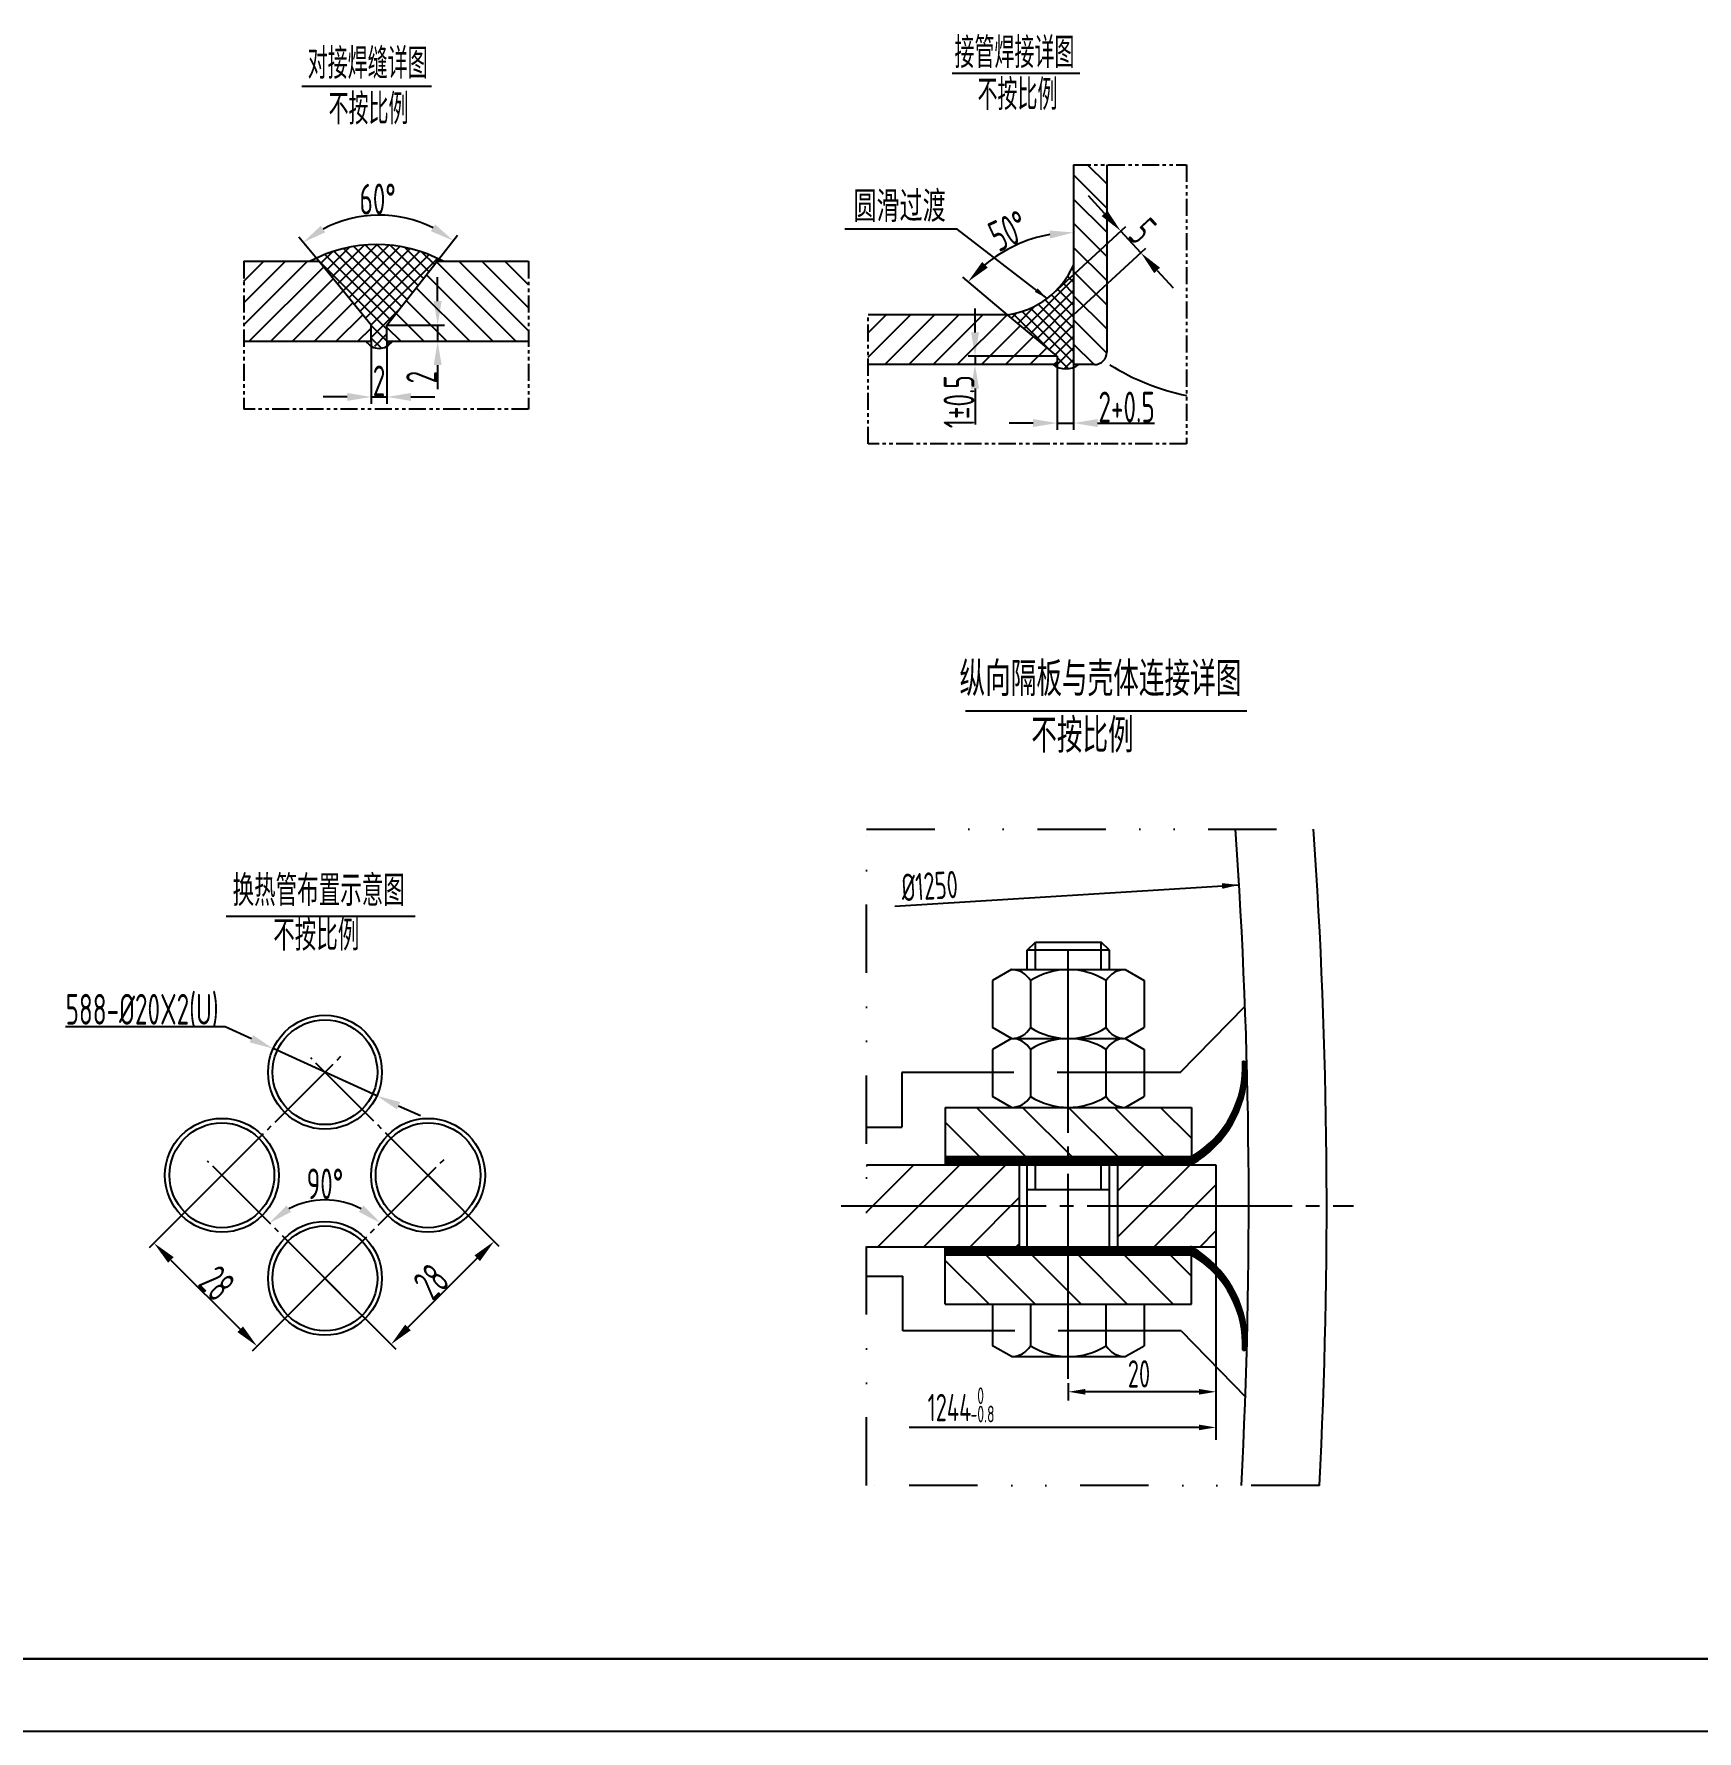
# Model space of a CAD drawing. Header units: millimetres. Extents: x 46644 to 124135, y -32003 to -3110.
# Drawn here: x 58537 to 62187, y -12051 to -8325 of the extents above; entities that cross this region are included whole.
import ezdxf

# ---------------------------------------------------------------- set-up
doc = ezdxf.new("R2010")
doc.units = ezdxf.units.MM
doc.header["$LTSCALE"] = 6
for name, pattern in [('CENTER', [18, 15, -1, 1, -1]), ('CONTINOUS', [0]), ('DASHDOT-M', [36, 30, -3, 0, -3]), ('DASHED2', [9.525, 6.35, -3.175]), ('DIVIDE', [1.25, 0.5, -0.25, 0, -0.25, 0, -0.25]), ('PHANTOM', [2.5, 1.25, -0.25, 0.25, -0.25, 0.25, -0.25])]:
    doc.linetypes.add(name, pattern=pattern)
for name, color, linetype in [('0_OL', 4, 'Continuous'), ('1_hat', 52, 'Continuous'), ('4_cen', 1, 'CENTER'), ('5', 5, 'PHANTOM'), ('5_div', 5, 'Continuous'), ('7', 7, 'Continuous'), ('7_dim', 3, 'Continuous'), ('Center Line', 7, 'CENTER'), ('Dimension Line', 2, 'Continuous'), ('Divide Line', 7, 'DIVIDE'), ('Quote', 2, 'DASHDOT-M'), ('Slender Real Line', 30, 'Continuous'), ('图层4', 1, 'DASHED2'), ('粗实线', 4, 'Continuous')]:
    doc.layers.add(name, color=color, linetype=linetype)
doc.styles.add('HZ', font='ascii.shx', dxfattribs={"width": 0.7, "bigfont": 'hztxt.shx'})
doc.styles.add('HZJ', font='ascii.shx', dxfattribs={"width": 0.7, "bigfont": 'hztxt.shx'})
doc.dimstyles.new('15.1', dxfattribs={"dimscale": 15, "dimtxt": 4.5, "dimasz": 3.5, "dimexe": 1, "dimexo": 0, "dimgap": 0.1, "dimtad": 1, "dimzin": 9, "dimdsep": 46, "dimtxsty": 'HZ', "dimcen": 0, "dimclrd": 256, "dimclre": 256, "dimclrt": 256, "dimadec": 0, "dimazin": 0, "dimtfac": 1, "dimtmove": 1, "dimatfit": 1, "dimfxl": 0, "dimarcsym": 0})
doc.dimstyles.new('6.1', dxfattribs={"dimscale": 10, "dimtxt": 4.5, "dimasz": 3, "dimexe": 1, "dimexo": 0, "dimgap": 0.5, "dimtad": 1, "dimzin": 9, "dimdsep": 46, "dimtxsty": 'HZ', "dimcen": 0, "dimclrd": 256, "dimclre": 256, "dimclrt": 256, "dimadec": 0, "dimazin": 0, "dimtfac": 1, "dimtmove": 0, "dimatfit": 1, "dimfxl": 0, "dimarcsym": 0})

# ---------------------------------------------------------------- blocks, each defined once
blk = doc.blocks.new('*D88')
at = {"layer": '7_dim', "lineweight": -2}
for p, q in [((59161.7, -8823.9), (59118, -8770.6)), ((59421.3, -8823.9), (59466.2, -8766.7))]:
    blk.add_line(p, q, dxfattribs=at)
blk.add_arc((59294.5, -8985.5), 263.1, 63.3283, 117.9573, dxfattribs=at)
at = {"layer": '7_dim'}
for points in [[(59176, -8760.4), (59166.3, -8745.8), (59127.5, -8782.2)], [(59417.3, -8743), (59407.9, -8757.8), (59456.9, -8778.5)]]:
    blk.add_solid(points, dxfattribs=at)
at = {"layer": 'Defpoints', "color": 0}
for p in [(59350.4, -8728.4), (59161.7, -8823.9), (59421.3, -8823.9), (59276.7, -8963.8), (59311.5, -8963.8)]:
    blk.add_point(p, dxfattribs=at)
at = {"layer": '7_dim', "insert": (59291.1, -8687.2), "char_height": 67.5, "attachment_point": 5, "rotation": 0.6428, "style": 'HZ'}
blk.add_mtext('60%%D', dxfattribs=at)
blk = doc.blocks.new('*D89')
at = {"layer": '7_dim', "lineweight": -2}
for p, q in [((59276.7, -8999.4), (59276.7, -9136.7)), ((59311.5, -8999.4), (59311.5, -9136.7)), ((59224.2, -9121.7), (59171.7, -9121.7)), ((59276.7, -9121.7), (59311.5, -9121.7)), ((59364, -9121.7), (59416.5, -9121.7))]:
    blk.add_line(p, q, dxfattribs=at)
at = {"layer": '7_dim'}
for points in [[(59224.2, -9112.9), (59224.2, -9130.4), (59276.7, -9121.7)], [(59364, -9112.9), (59364, -9130.4), (59311.5, -9121.7)]]:
    blk.add_solid(points, dxfattribs=at)
at = {"layer": 'Defpoints', "color": 0}
for p in [(59276.7, -8999.4), (59311.5, -8999.4), (59311.5, -9121.7)]:
    blk.add_point(p, dxfattribs=at)
at = {"layer": '7_dim', "insert": (59294.1, -9086.4), "char_height": 67.5, "attachment_point": 5, "style": 'HZ'}
blk.add_mtext('2', dxfattribs=at)
blk = doc.blocks.new('*D90')
at = {"layer": '7_dim', "lineweight": -2}
for p, q in [((59422.7, -8911.3), (59422.7, -8858.8)), ((59311.5, -8963.8), (59437.7, -8963.8)), ((59422.7, -8963.8), (59422.7, -8999.4)), ((59318.1, -8999.4), (59437.7, -8999.4)), ((59422.7, -9051.9), (59422.7, -9104.4))]:
    blk.add_line(p, q, dxfattribs=at)
at = {"layer": '7_dim'}
for points in [[(59414, -8911.3), (59431.5, -8911.3), (59422.7, -8963.8)], [(59414, -9051.9), (59431.5, -9051.9), (59422.7, -8999.4)]]:
    blk.add_solid(points, dxfattribs=at)
at = {"layer": 'Defpoints', "color": 0}
for p in [(59311.5, -8963.8), (59318.1, -8999.4), (59422.7, -8999.4)]:
    blk.add_point(p, dxfattribs=at)
at = {"layer": '7_dim', "insert": (59387.5, -9078.2), "char_height": 67.5, "attachment_point": 5, "rotation": 90, "style": 'HZ'}
blk.add_mtext('2', dxfattribs=at)
blk = doc.blocks.new('*D91')
at = {"layer": '7_dim', "lineweight": -2}
for p, q in [((60782, -9050.7), (60782, -9194)), ((60818.5, -9050.7), (60818.5, -9194)), ((60729.5, -9179), (60677, -9179)), ((60782, -9179), (60818.5, -9179)), ((60871, -9179), (60923.5, -9179))]:
    blk.add_line(p, q, dxfattribs=at)
at = {"layer": '7_dim'}
for points in [[(60729.5, -9170.3), (60729.5, -9187.8), (60782, -9179)], [(60871, -9170.3), (60871, -9187.8), (60818.5, -9179)]]:
    blk.add_solid(points, dxfattribs=at)
at = {"layer": 'Defpoints', "color": 0}
for p in [(60782, -9050.7), (60818.5, -9050.7), (60818.5, -9179)]:
    blk.add_point(p, dxfattribs=at)
at = {"layer": '7_dim', "insert": (60934.7, -9143.8), "char_height": 67.5, "attachment_point": 5, "style": 'HZ'}
blk.add_mtext('2+0.5', dxfattribs=at)
blk = doc.blocks.new('*D92')
at = {"layer": '7_dim', "lineweight": -2}
for p, q in [((60602, -8980), (60602, -8927.5)), ((60782, -9032.5), (60587, -9032.5)), ((60782, -9050.7), (60587, -9050.7)), ((60602, -9032.5), (60602, -9050.7)), ((60602, -9103.2), (60602, -9155.7))]:
    blk.add_line(p, q, dxfattribs=at)
at = {"layer": '7_dim'}
for points in [[(60593.3, -8980), (60610.8, -8980), (60602, -9032.5)], [(60593.3, -9103.2), (60610.8, -9103.2), (60602, -9050.7)]]:
    blk.add_solid(points, dxfattribs=at)
at = {"layer": 'Defpoints', "color": 0}
for p in [(60602, -9050.7), (60782, -9032.5), (60782, -9050.7)]:
    blk.add_point(p, dxfattribs=at)
at = {"layer": '7_dim', "insert": (60566.8, -9132.1), "char_height": 67.5, "attachment_point": 5, "rotation": 90, "style": 'HZ'}
blk.add_mtext('1%%P0.5', dxfattribs=at)
blk = doc.blocks.new('*D93')
at = {"layer": '7_dim', "lineweight": -2}
blk.add_line((60673.4, -8941.4), (60575.3, -8859), dxfattribs=at)
blk.add_arc((60818.5, -9063.1), 302.5, 99.957, 130.043, dxfattribs=at)
at = {"layer": '7_dim'}
for points in [[(60765.4, -8756.4), (60767, -8773.9), (60818.5, -8760.6)], [(60630.1, -8837.7), (60617.7, -8825.3), (60586.8, -8868.6)]]:
    blk.add_solid(points, dxfattribs=at)
at = {"layer": 'Defpoints', "color": 0}
for p in [(60818.5, -8611.8), (60731.7, -8773.3), (60673.4, -8941.4), (60782, -9032.5), (60818.5, -9050.7)]:
    blk.add_point(p, dxfattribs=at)
at = {"layer": '7_dim', "insert": (60675.8, -8757), "char_height": 67.5, "attachment_point": 5, "rotation": 25, "style": 'HZ'}
blk.add_mtext('50°', dxfattribs=at)
blk = doc.blocks.new('*D94')
at = {"layer": '7_dim', "lineweight": -2}
for p, q in [((60886.3, -8718.8), (60850.7, -8680.2)), ((60774.3, -8893.5), (60932.9, -8747.2)), ((60966.1, -8805.3), (60921.9, -8757.4)), ((60818.5, -8941.4), (60977.1, -8795.1)), ((61001.6, -8843.9), (61037.2, -8882.4))]:
    blk.add_line(p, q, dxfattribs=at)
at = {"layer": '7_dim'}
for points in [[(60892.7, -8712.9), (60879.9, -8724.7), (60921.9, -8757.4)], [(61008.1, -8837.9), (60995.2, -8849.8), (60966.1, -8805.3)]]:
    blk.add_solid(points, dxfattribs=at)
at = {"layer": 'Defpoints', "color": 0}
for p in [(60921.9, -8757.4), (60774.3, -8893.5), (60818.5, -8941.4)]:
    blk.add_point(p, dxfattribs=at)
at = {"layer": '7_dim', "insert": (60969.9, -8757.4), "char_height": 67.5, "attachment_point": 5, "rotation": 312.6874, "style": 'HZ'}
blk.add_mtext('5', dxfattribs=at)
blk = doc.blocks.new('*D320')
at = {"layer": '7_dim', "lineweight": -2}
blk.add_arc((59175.4, -11056.8), 172.3, 62.5312, 117.4688, dxfattribs=at)
at = {"layer": '7_dim'}
for points in [[(59101.2, -10911), (59090.8, -10896.9), (59053.6, -10935)], [(59260.1, -10896.9), (59249.7, -10911), (59297.2, -10935)]]:
    blk.add_solid(points, dxfattribs=at)
at = {"layer": 'Defpoints', "color": 0}
for p in [(58917.9, -10799.2), (59438.9, -10793.3), (59220, -10890.4), (59139.7, -11092.5), (59209.3, -11090.6)]:
    blk.add_point(p, dxfattribs=at)
at = {"layer": '7_dim', "insert": (59175.4, -10849.3), "char_height": 67.5, "attachment_point": 5, "style": 'HZ'}
blk.add_mtext('90°', dxfattribs=at)
blk = doc.blocks.new('*D71')
at = {"layer": '7_dim', "lineweight": -2}
for p, q in [((59401.7, -10830.5), (59557.3, -10986.1)), ((59509.6, -11012.6), (59357.5, -11164.6)), ((59175.4, -11056.8), (59331, -11212.3))]:
    blk.add_line(p, q, dxfattribs=at)
at = {"layer": '7_dim'}
for points in [[(59503.4, -11006.4), (59515.7, -11018.8), (59546.7, -10975.5)], [(59351.3, -11158.4), (59363.7, -11170.8), (59320.4, -11201.7)]]:
    blk.add_solid(points, dxfattribs=at)
at = {"layer": 'Defpoints', "color": 0}
for p in [(59401.7, -10830.5), (59175.4, -11056.8), (59320.4, -11201.7)]:
    blk.add_point(p, dxfattribs=at)
at = {"layer": '7_dim', "insert": (59408.6, -11063.7), "char_height": 67.5, "attachment_point": 5, "rotation": 45, "style": 'HZ'}
blk.add_mtext('28', dxfattribs=at)
blk = doc.blocks.new('*D72')
at = {"layer": '7_dim', "lineweight": -2}
for p, q in [((58949.2, -10830.5), (58789.6, -10990)), ((58837.4, -11016.5), (58989.4, -11168.6)), ((59175.4, -11056.8), (59015.9, -11216.3))]:
    blk.add_line(p, q, dxfattribs=at)
at = {"layer": '7_dim'}
for points in [[(58843.6, -11010.3), (58831.2, -11022.7), (58800.2, -10979.4)], [(58995.6, -11162.4), (58983.2, -11174.7), (59026.5, -11205.7)]]:
    blk.add_solid(points, dxfattribs=at)
at = {"layer": 'Defpoints', "color": 0}
for p in [(58949.2, -10830.5), (59175.4, -11056.8), (59026.5, -11205.7)]:
    blk.add_point(p, dxfattribs=at)
at = {"layer": '7_dim', "insert": (58938.3, -11067.6), "char_height": 67.5, "attachment_point": 5, "rotation": 315, "style": 'HZ'}
blk.add_mtext('28', dxfattribs=at)

msp = doc.modelspace()

# ---------------------------------------------------------------- hatches: boundary and pattern name
at = {"layer": '1_hat'}
h = msp.add_hatch(dxfattribs=at)
h.set_pattern_fill('ANSI31', color=256, scale=300, angle=90, style=0)
h.set_pattern_definition([(135, (41594.995, -103166.595), (-26.516504, -26.516504), [])])
edge = h.paths.add_edge_path()
edge.add_line((60891.396, -8611.789), (60818.496, -8611.789))
edge.add_line((60818.496, -8611.789), (60818.496, -9050.712))
edge.add_line((60818.496, -9050.712), (60864.058, -9050.712))
edge.add_arc((60864.058, -9023.375), 27.338, 270, 360)
edge.add_line((60891.396, -9023.375), (60891.396, -8611.789))
h = msp.add_hatch(dxfattribs=at)
h.set_pattern_fill('ANSI37', color=256, scale=6.075, style=0)
h.set_pattern_definition([(45, (48487.658, -4531.793), (-13.638764, 13.638764), []), (135, (48487.658, -4531.793), (-13.638764, -13.638764), [])])
edge = h.paths.add_edge_path()
edge.add_arc((59288.853, -9093.91), 306.959, 61.596201, 118.403799)
edge.add_line((59142.838, -8823.903), (59161.735, -8823.903))
edge.add_line((59161.735, -8823.903), (59276.676, -8963.778))
edge.add_line((59276.676, -8963.778), (59276.676, -8999.434))
edge.add_line((59276.676, -8999.434), (59274.454, -8999.434))
edge.add_line((59274.454, -8999.434), (59289.914, -9014.893))
edge.add_arc((59294.288, -8981.972), 33.211, 262.431779, 328.277877)
edge.add_line((59322.537, -8999.434), (59311.503, -8999.434))
edge.add_line((59311.503, -8999.434), (59311.503, -8963.778))
edge.add_line((59311.503, -8963.778), (59421.28, -8823.903))
edge.add_line((59421.28, -8823.903), (59434.868, -8823.903))
h = msp.add_hatch(dxfattribs=at)
h.set_pattern_fill('ANSI31', color=256, scale=270, style=0)
h.set_pattern_definition([(45, (42042.322, -91833.122), (-23.864854, 23.864854), [])])
h.paths.add_polyline_path([(59276.676, -8999.434), (59276.676, -8963.778), (59161.735, -8823.903), (58997.59, -8823.903), (58997.59, -8999.434)])
h = msp.add_hatch(dxfattribs=at)
h.set_pattern_fill('ANSI31', color=256, scale=11.25, angle=90, style=0)
h.set_pattern_definition([(135, (-5047.875, -20683.796), (-25.25697, -25.25697), [])])
h.paths.add_polyline_path([(59622.08, -8999.434), (59622.08, -8823.903), (59421.28, -8823.903), (59311.503, -8963.778), (59311.503, -8999.434)])
at = {"layer": '7_dim'}
h = msp.add_hatch(dxfattribs=at)
h.set_pattern_fill('ANSI37', color=256, scale=5.625, style=0)
h.set_pattern_definition([(45, (6007.34, -34653.552), (-12.628485, 12.628485), []), (135, (6007.34, -34653.552), (-12.628485, -12.628485), [])])
edge = h.paths.add_edge_path()
edge.add_arc((60647.111, -8755.552), 187.667, 278.067251, 335.956972)
edge.add_line((60818.496, -8832.012), (60818.496, -9050.712))
edge.add_line((60818.496, -9050.712), (60829.76, -9050.712))
edge.add_arc((60801.163, -9009.461), 50.194, 235.269602, 304.730398, ccw=False)
edge.add_line((60772.567, -9050.712), (60782.046, -9050.712))
edge.add_line((60782.046, -9050.712), (60782.046, -9032.487))
edge.add_line((60782.046, -9032.487), (60673.447, -8941.362))
h = msp.add_hatch(dxfattribs=at)
h.set_pattern_fill('ANSI31', color=256, scale=300, style=0)
h.set_pattern_definition([(45, (41594.995, -103166.595), (-26.516504, 26.516504), [])])
h.paths.add_polyline_path([(60367.383, -8941.362), (60367.383, -9050.712), (60782.046, -9050.712), (60782.046, -9032.487), (60673.447, -8941.362)])
at = {"layer": 'Slender Real Line'}
h = msp.add_hatch(dxfattribs=at)
h.set_pattern_fill('ANSI31', color=256, scale=22.5, angle=90, style=0)
h.set_pattern_definition([(135, (-451561.384, 43929.72), (-50.513941, -50.513941), [])])
h.paths.add_polyline_path([(61076.793, -10681.39), (60806.793, -10681.39), (60806.793, -10789.39), (61074.37, -10789.39, 0.06827414), (61076.793, -10789.058)])
h.paths.add_polyline_path([(60806.793, -10681.39), (60682.086, -10681.39), (60536.793, -10681.39), (60536.793, -10789.39), (60806.793, -10789.39)])
h.paths.add_polyline_path([(60806.793, -11005.39), (60536.793, -11005.39), (60536.793, -11113.39), (60806.793, -11113.39)])
h.paths.add_polyline_path([(61076.793, -11005.723, 0.06827414), (61074.37, -11005.39), (60806.793, -11005.39), (60806.793, -11113.39), (61076.793, -11113.39)])
h = msp.add_hatch(dxfattribs=at)
h.set_pattern_fill('ANSI31', color=256, scale=22.5, style=0)
h.set_pattern_definition([(45, (-451561.384, 43929.72), (-50.513941, 50.513941), [])])
h.paths.add_polyline_path([(60698.793, -10807.39), (60363.592, -10807.39), (60363.592, -10897.39), (60698.793, -10897.39)])
h.paths.add_polyline_path([(60698.793, -10897.39), (60363.592, -10897.39), (60363.592, -10987.39), (60698.793, -10987.39)])
h.paths.add_polyline_path([(61130.793, -10807.39), (60914.793, -10807.39), (60914.793, -10897.39), (61130.793, -10897.39)])
h.paths.add_polyline_path([(61130.793, -10897.39), (60914.793, -10897.39), (60914.793, -10987.39), (61130.793, -10987.39)])

# ---------------------------------------------------------------- linework, layer by layer
for p, q in [((61189.512, -10580.045), (61191.315, -10580.298)), ((61191.315, -10580.298), (61193.117, -10580.551)), ((61193.117, -10580.551), (61194.919, -10580.805)), ((61194.919, -10580.805), (61198.523, -10581.311)), ((60682.086, -10681.39), (60931.501, -10681.39)), ((60682.086, -10681.39), (60931.501, -10681.39)), ((60536.793, -10789.39), (60536.793, -10807.39)), ((60698.793, -10807.39), (60698.793, -10987.39)), ((60716.793, -10987.39), (60716.793, -10807.39)), ((60896.793, -10987.39), (60896.793, -10807.39)), ((60914.793, -10807.39), (60914.793, -10987.39)), ((60716.793, -10861.39), (60896.793, -10861.39)), ((60536.793, -11005.39), (60536.793, -10987.39)), ((61189.512, -11214.735), (61191.315, -11214.482)), ((61191.315, -11214.482), (61193.117, -11214.229)), ((61193.117, -11214.229), (61194.919, -11213.976)), ((61194.919, -11213.976), (61198.523, -11213.469))]:
    msp.add_line(p, q)
at = {"color": 4, "linetype": 'Continuous'}
for p, q in [((55647.624, -11891.925), (67744.181, -11891.925)), ((67743.922, -11891.93), (55658.712, -11891.93))]:
    msp.add_line(p, q, dxfattribs=at)
at = {"color": 7, "linetype": 'CONTINOUS', "ltscale": 10}
msp.add_line((55285.84, -12050.633), (67894.34, -12050.633), dxfattribs=at)
for centre, end in [((61074.37, -10780.39), 300.46305), ((61074.37, -10783.99), 300.452834), ((61074.371, -10787.59), 300.442945), ((61074.371, -10791.19), 300.433367), ((61074.371, -10794.79), 300.424086), ((61074.353, -10798.39), 300.409764)]:
    msp.add_arc(centre, 9, 270, end)
at = {"layer": '0_OL'}
for p, q in [((60552.123, -8410.725), (60831.678, -8410.725)), ((59124.62, -8439.56), (59409.365, -8439.56)), ((60818.496, -8611.789), (60818.496, -9050.712)), ((60891.396, -8611.789), (60891.396, -9023.375)), ((58997.59, -8823.903), (59161.735, -8823.903)), ((59276.676, -8963.778), (59161.735, -8823.903)), ((59311.503, -8963.778), (59421.28, -8823.903)), ((59421.28, -8823.903), (59622.08, -8823.903)), ((60673.447, -8941.362), (60367.383, -8941.362)), ((60782.046, -9032.487), (60673.447, -8941.362)), ((59276.676, -8999.434), (59276.676, -8963.778)), ((59311.503, -8999.434), (59311.503, -8963.778)), ((58997.59, -8999.434), (59276.676, -8999.434)), ((59311.503, -8999.434), (59622.08, -8999.434)), ((60782.046, -9050.712), (60367.383, -9050.712)), ((60782.046, -9032.487), (60782.046, -9050.712)), ((60864.058, -9050.712), (60818.496, -9050.712))]:
    msp.add_line(p, q, dxfattribs=at)
for centre, radius in [((59175.438, -10604.208), 125), ((59175.438, -10604.208), 115), ((58949.164, -10830.482), 125), ((58949.164, -10830.482), 115), ((59401.712, -10830.482), 125), ((59401.712, -10830.482), 115), ((59175.438, -11056.756), 125), ((59175.438, -11056.756), 115)]:
    msp.add_circle(centre, radius, dxfattribs=at)
for centre, radius, start, end in [((59288.853, -9093.91), 306.959, 61.596201, 118.403799), ((60647.111, -8755.552), 187.667, 278.067251, 335.956972), ((59294.288, -8981.972), 33.211, 211.722123, 328.277877), ((60801.163, -9009.461), 50.194, 235.269602, 304.730398), ((60864.058, -9023.375), 27.337, 270, 0), ((61169.378, -8616.869), 512.088, 238.012966, 258.389195)]:
    msp.add_arc(centre, radius, start, end, dxfattribs=at)
at = {"layer": '4_cen', "ltscale": 2}
for p, q in [((58913.402, -10866.244), (59212.619, -10567.027)), ((59435.553, -10864.323), (59144.197, -10572.967)), ((59209.279, -11090.597), (58917.923, -10799.241)), ((59139.676, -11092.518), (59438.893, -10793.301))]:
    msp.add_line(p, q, dxfattribs=at)
at = {"layer": '5', "color": 7, "ltscale": 5}
for p, q in [((60818.496, -8611.789), (61066.314, -8611.789)), ((61066.314, -8611.789), (61066.314, -9224.979)), ((58997.59, -8823.903), (58997.59, -9148.299)), ((59622.08, -8823.903), (59622.08, -9148.299)), ((60367.383, -9224.979), (60367.383, -8941.362)), ((59622.08, -9148.299), (58997.59, -9148.299)), ((61066.314, -9224.979), (60367.383, -9224.979))]:
    msp.add_line(p, q, dxfattribs=at)
at = {"layer": '5_div', "color": 7}
msp.add_line((58735.24, -10504.622), (58605.792, -10504.622), dxfattribs=at)
at = {"layer": '7_dim'}
for p, q in [((60602.001, -9116.337), (60602.001, -9182.171)), ((60923.496, -9179.05), (60996.067, -9179.05))]:
    msp.add_line(p, q, dxfattribs=at)
at = {"layer": '7_dim', "ltscale": 50}
for p, q in [((58956.49, -10504.622), (58735.24, -10504.622)), ((59013.866, -10530.719), (58956.49, -10504.622)), ((59289.221, -10655.961), (59061.655, -10552.455)), ((59337.01, -10677.697), (59384.799, -10699.434))]:
    msp.add_line(p, q, dxfattribs=at)
for points in [[(59017.488, -10522.754), (59010.243, -10538.683), (59061.655, -10552.455)], [(59340.633, -10669.732), (59333.387, -10685.662), (59289.221, -10655.961)]]:
    msp.add_solid(points, dxfattribs=at)
at = {"layer": 'Center Line', "ltscale": 5}
for p, q in [((60806.793, -11277.158), (60806.793, -10335.247)), ((60308.103, -10897.39), (61432.439, -10897.39))]:
    msp.add_line(p, q, dxfattribs=at)
at = {"layer": 'Dimension Line'}
for p, q in [((60581.234, -9810.521), (61198.387, -9810.521)), ((60426.232, -10239.494), (61181.571, -10192.999)), ((61180.995, -10183.642), (61180.419, -10174.285)), ((61130.793, -10987.39), (61130.793, -11319.213)), ((61130.793, -10987.39), (61130.793, -11410.935)), ((60806.793, -11286.533), (60806.793, -11324.56)), ((60806.793, -11286.533), (60806.793, -11324.56)), ((61093.293, -11305.81), (60844.293, -11305.81)), ((61093.293, -11384.004), (60457.163, -11384.004))]:
    msp.add_line(p, q, dxfattribs=at)
for points in [[(61143.757, -10189.065), (61144.525, -10201.542), (61181.571, -10192.999)], [(60844.293, -11299.56), (60844.293, -11312.06), (60806.793, -11305.81)], [(61093.293, -11299.56), (61093.293, -11312.06), (61130.793, -11305.81)], [(61093.293, -11377.754), (61093.293, -11390.254), (61130.793, -11384.004)]]:
    msp.add_solid(points, dxfattribs=at)
at = {"layer": 'Divide Line', "ltscale": 50}
for p, q in [((60363.592, -11511.663), (60363.592, -10070.503)), ((60363.592, -10070.503), (61344.96, -10070.503)), ((61357.89, -11511.663), (60363.592, -11511.663))]:
    msp.add_line(p, q, dxfattribs=at)
at = {"layer": 'Quote', "color": 4, "linetype": 'Continuous', "ltscale": 10}
msp.add_line((58958.192, -10261.597), (59373.197, -10261.597), dxfattribs=at)
at = {"layer": 'Slender Real Line'}
for p, q in [((60734.793, -10378.99), (60734.793, -10318.39)), ((60878.793, -10378.99), (60878.793, -10318.39)), ((60734.793, -10861.39), (60734.793, -10807.39)), ((60878.793, -10861.39), (60878.793, -10807.39))]:
    msp.add_line(p, q, dxfattribs=at)
at = {"layer": '图层4', "ltscale": 5}
for p, q in [((60973.07, -10604.493), (60640.517, -10604.493)), ((60975.015, -11172.165), (60642.461, -11172.165))]:
    msp.add_line(p, q, dxfattribs=at)
at = {"layer": '粗实线'}
for p, q in [((60716.793, -10336.39), (60734.793, -10318.39)), ((60734.793, -10318.39), (60878.793, -10318.39)), ((60896.793, -10336.39), (60878.793, -10318.39)), ((60716.793, -10378.99), (60716.793, -10336.39)), ((60896.793, -10336.39), (60716.793, -10336.39)), ((60896.793, -10378.99), (60896.793, -10336.39)), ((60682.086, -10378.99), (60640.517, -10402.99)), ((60682.086, -10378.99), (60931.501, -10378.99)), ((60931.501, -10378.99), (60973.07, -10402.99)), ((60640.517, -10402.99), (60640.517, -10506.19)), ((60723.655, -10402.99), (60723.655, -10506.19)), ((60889.932, -10506.19), (60889.932, -10402.99)), ((60973.07, -10402.99), (60973.07, -10506.19)), ((61052.573, -10604.493), (61194.571, -10458.832)), ((60682.086, -10530.19), (60640.517, -10506.19)), ((60931.501, -10530.19), (60973.07, -10506.19)), ((60682.086, -10530.19), (60640.517, -10554.19)), ((60682.086, -10530.19), (60931.501, -10530.19)), ((60682.086, -10530.19), (60931.501, -10530.19)), ((60682.086, -10530.19), (60931.501, -10530.19)), ((60931.501, -10530.19), (60973.07, -10554.19)), ((60640.517, -10554.19), (60640.517, -10657.39)), ((60723.655, -10554.19), (60723.655, -10657.39)), ((60889.932, -10657.39), (60889.932, -10554.19)), ((60973.07, -10554.19), (60973.07, -10657.39)), ((60640.517, -10604.493), (60441.479, -10604.493)), ((60441.479, -10604.493), (60441.479, -10724.854)), ((61052.573, -10604.493), (60973.07, -10604.493)), ((60536.793, -10681.39), (61076.793, -10681.39)), ((60536.793, -10681.39), (60536.793, -10789.39)), ((60682.086, -10681.39), (60640.517, -10657.39)), ((60931.501, -10681.39), (60973.07, -10657.39)), ((61076.793, -10681.39), (61076.793, -10789.058)), ((60363.592, -10724.854), (60441.479, -10724.854)), ((60536.793, -10789.39), (61074.37, -10789.39)), ((60536.793, -10792.99), (61074.37, -10792.99)), ((60536.793, -10796.59), (61074.371, -10796.59)), ((60536.793, -10800.19), (61074.371, -10800.19)), ((60536.793, -10803.79), (61074.371, -10803.79)), ((60363.592, -10807.39), (61130.793, -10807.39)), ((61130.793, -10807.39), (61130.793, -10987.39)), ((60363.592, -10987.39), (61130.793, -10987.39)), ((60536.793, -10990.99), (61074.371, -10990.99)), ((60536.793, -10994.59), (61074.371, -10994.59)), ((60536.793, -10998.19), (61074.371, -10998.19)), ((60536.793, -11001.79), (61074.37, -11001.79)), ((60536.793, -11005.39), (61074.37, -11005.39)), ((60536.793, -11113.39), (60536.793, -11005.39)), ((61076.793, -11113.39), (61076.793, -11005.723)), ((60365.537, -11051.803), (60443.423, -11051.803)), ((60443.423, -11172.165), (60443.423, -11051.803)), ((60536.793, -11113.39), (61076.793, -11113.39)), ((60640.517, -11113.39), (60640.517, -11204.59)), ((60723.655, -11113.39), (60723.655, -11204.59)), ((60889.932, -11204.59), (60889.932, -11113.39)), ((60973.07, -11113.39), (60973.07, -11204.59)), ((60642.461, -11172.165), (60443.423, -11172.165)), ((61054.518, -11172.165), (60975.015, -11172.165)), ((61054.518, -11172.165), (61196.516, -11317.826)), ((60682.086, -11228.59), (60640.517, -11204.59)), ((60931.501, -11228.59), (60973.07, -11204.59)), ((60682.086, -11228.59), (60931.501, -11228.59))]:
    msp.add_line(p, q, dxfattribs=at)
for centre, radius, start, end in [((49502.793, -10897.39), 11700, 356.9904747, 4.052709), ((49502.793, -10897.39), 11871, 357.0338655, 3.9942348), ((60682.086, -10426.99), 48, 30, 90), ((60806.793, -10534.99), 156, 57.795772, 122.204228), ((60931.501, -10426.99), 48, 90, 150), ((60682.086, -10482.19), 48, 270, 330), ((60806.793, -10374.19), 156, 237.795772, 302.204228), ((60931.501, -10482.19), 48, 210, 270), ((60682.086, -10578.19), 48, 30, 90), ((60806.793, -10686.19), 156, 57.795772, 122.204228), ((60931.501, -10578.19), 48, 90, 150), ((60957.608, -10595.963), 239.577, 300.424086, 3.56707), ((60959.399, -10595.486), 235.977, 300.433367, 3.56707), ((60961.19, -10595.009), 232.377, 300.442945, 3.56707), ((60962.981, -10594.532), 228.777, 300.452834, 3.56707), ((60964.772, -10594.055), 225.177, 300.46305, 3.56707), ((60955.817, -10596.429), 243.177, 300.409764, 359.443454), ((60682.086, -10633.39), 48, 270, 330), ((60806.793, -10525.39), 156, 237.795772, 302.204228), ((60931.501, -10633.39), 48, 210, 270), ((61074.353, -10996.39), 9, 59.590236, 90), ((61074.371, -10999.99), 9, 59.575914, 90), ((60955.817, -11198.351), 243.177, 0.556546, 59.590236), ((61074.37, -11010.79), 9, 59.547166, 90), ((61074.37, -11014.39), 9, 59.53695, 90), ((61074.371, -11003.59), 9, 59.566633, 90), ((61074.371, -11007.19), 9, 59.557055, 90), ((60957.608, -11198.817), 239.577, 356.43293, 59.575914), ((60959.399, -11199.294), 235.977, 356.43293, 59.566633), ((60961.19, -11199.771), 232.377, 356.43293, 59.557055), ((60962.981, -11200.248), 228.777, 356.43293, 59.547166), ((60964.772, -11200.725), 225.177, 356.43293, 59.53695), ((60682.086, -11180.59), 48, 270, 330), ((60806.793, -11072.59), 156, 237.795772, 302.204228), ((60931.501, -11180.59), 48, 210, 270)]:
    msp.add_arc(centre, radius, start, end, dxfattribs=at)

# ---------------------------------------------------------------- texts
at = {"color": 7, "linetype": 'Continuous', "style": 'HZ', "width": 0.75}
for s, p in [('纵向隔板与壳体连接详图', (60567.856, -9778.356)), ('不按比例', (60725.398, -9902.635))]:
    msp.add_text(s, height=75, dxfattribs=at).set_placement(p)
at = {"layer": '7', "style": 'HZJ'}
for s, width, p in [('接管焊接详图', 0.65, (60556.974, -8399.574)), ('对接焊缝详图', 0.65, (59137.497, -8423.268)), ('不按比例 ', 0.65, (60607.493, -8491.779)), ('不按比例', 0.65, (59183.269, -8523.289)), ('圆滑过渡', 0.75, (60335.208, -8737.411))]:
    msp.add_text(s, height=67.5, dxfattribs=dict(at, width=width)).set_placement(p)
at = {"layer": '7', "char_height": 67.5, "attachment_point": 1, "style": 'HZJ'}
for s, insert in [('换热管布置示意图', (58972.643, -10171.742)), ('不按比例', (59061.876, -10269.736))]:
    msp.add_mtext(s, dxfattribs=dict(at, insert=insert))
at = {"layer": '7_dim', "ltscale": 50, "insert": (58774.082, -10469.372), "char_height": 67.5, "attachment_point": 5, "style": 'HZ'}
msp.add_mtext('588-%%C20X2(U)', dxfattribs=at)
at = {"layer": 'Dimension Line', "style": 'HZ', "width": 0.7}
msp.add_text('%%C1250', height=60, rotation=3.5224, dxfattribs=at).set_placement((60442.297, -10229.113))
at = {"layer": 'Dimension Line', "color": 6, "style": 'HZ', "width": 0.7}
for s, height, p in [('20', 60, (60937.382, -11296.435)), ('1244', 60, (60497.861, -11370.395)), ('0', 36.635, (60606.818, -11332.731)), ('-0.8', 36.6345, (60592.135, -11372.949))]:
    msp.add_text(s, height=height, dxfattribs=at).set_placement(p)

# ---------------------------------------------------------------- dimensions: what is measured, and where the dimension line sits
at = {"layer": '7_dim'}
dim = msp.add_angular_dim_2l(base=(59350.439, -8728.418), line1=((59276.676, -8963.778), (59161.735, -8823.903)), line2=((59311.503, -8963.778), (59421.28, -8823.903)), text='60%%D', dimstyle='15.1', dxfattribs=at)
dim.commit()
dim.dimension.update_dxf_attribs({"geometry": '*D88', "text_midpoint": (59291.143, -8687.168)})
for base, line1, line2, picture, middle in [((60731.743, -8773.296), ((60782.046, -9032.487), (60673.447, -8941.362)), ((60818.496, -8611.789), (60818.496, -9050.712)), '*D93', (60675.763, -8756.982)), ((59220.02, -10890.373), ((59139.676, -11092.518), (59438.893, -10793.301)), ((59209.279, -11090.597), (58917.923, -10799.241)), '*D320', (59175.438, -10849.253))]:
    dim = msp.add_angular_dim_2l(base=base, line1=line1, line2=line2, dimstyle='15.1', dxfattribs=at)
    dim.commit()
    dim.dimension.update_dxf_attribs({"geometry": picture, "text_midpoint": middle})
for p1, p2, distance, text, picture, middle in [((60818.496, -8941.362), (60774.349, -8893.499), -200.74, '5', '*D94', (60969.89, -8757.43)), ((58949.164, -10830.482), (59175.438, -11056.756), -210.603, '28', '*D72', (58938.307, -11067.613)), ((59401.712, -10830.482), (59175.438, -11056.756), 205.019, '28', '*D71', (59408.62, -11063.664))]:
    dim = msp.add_aligned_dim(p1=p1, p2=p2, distance=distance, text=text, dimstyle='15.1', dxfattribs=at)
    dim.commit()
    dim.dimension.update_dxf_attribs({"geometry": picture, "text_midpoint": middle})
for base, p1, p2, text, picture, middle in [((59422.736, -8999.434), (59311.503, -8963.778), (59318.121, -8999.434), '2', '*D90', (59422.736, -9078.184)), ((60602.001, -9050.712), (60782.046, -9032.487), (60782.046, -9050.712), '1%%P0.5', '*D92', (60602.001, -9132.106))]:
    dim = msp.add_linear_dim(base=base, p1=p1, p2=p2, angle=90, text=text, dimstyle='15.1', dxfattribs=at)
    dim.commit()
    dim.dimension.update_dxf_attribs({"geometry": picture, "text_midpoint": middle, "dimtype": 160})
for base, p1, p2, text, picture, middle in [((59311.503, -9121.668), (59276.676, -8999.434), (59311.503, -8999.434), '2', '*D89', (59294.089, -9121.668)), ((60818.496, -9179.05), (60782.046, -9050.712), (60818.496, -9050.712), '2+0.5', '*D91', (60934.74, -9179.05))]:
    dim = msp.add_linear_dim(base=base, p1=p1, p2=p2, text=text, dimstyle='15.1', dxfattribs=at)
    dim.commit()
    dim.dimension.update_dxf_attribs({"geometry": picture, "text_midpoint": middle, "dimtype": 160})

# ---------------------------------------------------------------- leaders
msp.add_leader([(60760.083, -8905.406), (60562.622, -8753.287), (60316.341, -8753.287)], dimstyle='6.1', dxfattribs=at)

doc.saveas('drawing.dxf')
